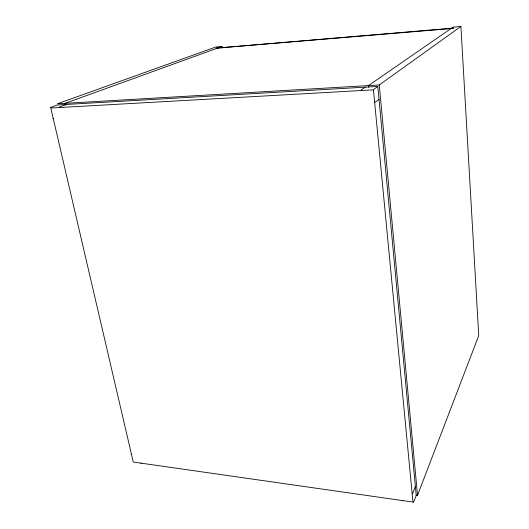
<?xml version="1.0" encoding="UTF-8"?>
<svg xmlns="http://www.w3.org/2000/svg" width="529" height="529" viewBox="0 0 529 529"><rect width="100%" height="100%" fill="white"/><g stroke="black" fill="none" stroke-linecap="round" stroke-linejoin="round"><path stroke-width="0.79" d="M413.433 502.49L416.237 495.627L377.812 86.425L57.165 104.987L50.328 107.592M416.012 495.118L417.526 495.329L478.738 335.624L460.911 26.45L453.095 27.105L368.501 85.579L368.66 87.219M131.119 454.226L131.476 454.338M402.754 501.003L402.695 500.593M377.726 86.538L373.943 89.242M222.292 48.106L222.035 46.473L215.872 46.988L57.383 103.796L379.267 84.951L460.911 26.45M141.15 463.523L141.031 463.153M52.88 118.582L53.264 118.589M222.035 46.473L65.1 103.347L65.464 104.954M374.664 102.487L379.009 99.551M412.131 493.332L412.699 493.339L415.291 486.442M66.343 104.544L59.46 106.937L59.519 107.526M365.195 87.265L361.254 89.837L361.281 90.525M379.267 84.951L417.526 495.329M453.558 28.05L452.989 28.447L216.136 48.152L453.558 28.05M373.448 89.844L50.797 108.015L133.268 462.042L412.964 502.067L373.448 89.844"/></g></svg>
